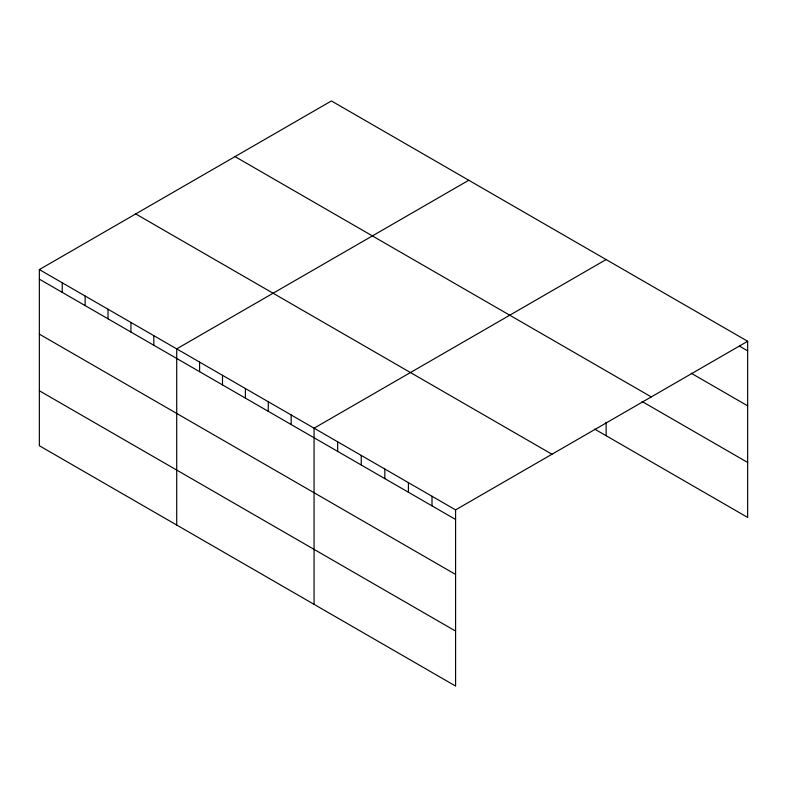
<?xml version="1.0" encoding="UTF-8"?>
<svg xmlns="http://www.w3.org/2000/svg" width="787" height="787" viewBox="0 0 787 787"><rect width="100%" height="100%" fill="white"/><g stroke="black" fill="none" stroke-linecap="round" stroke-linejoin="round"><path stroke-width="1.18" d="M455.584 574.441L455.584 509.887L39.35 269.577L39.35 445.727L455.584 686.048L455.584 574.441L39.35 334.131M39.35 269.577L331.416 100.952L747.65 341.273L747.65 517.423L594.687 429.112M468.767 180.262L176.711 348.877L176.711 525.037M606.128 259.562L314.072 428.187L314.072 604.337M455.584 509.887L747.65 341.273M739.446 346.113L747.65 350.854M691.242 373.254L747.65 405.826M235.028 156.603L651.272 396.914M642.025 401.468L747.65 462.461M135.728 213.926L551.972 454.247M39.35 279.159L455.584 519.469M39.35 390.765L455.584 631.076M606.128 422.285L606.128 435.723M432.004 496.272L432.004 505.854M408.414 482.657L408.414 492.239M384.833 469.032L384.833 478.624M361.243 455.417L361.243 464.999M337.653 441.802L337.653 451.384M291.17 414.965L291.17 424.547M268.278 401.744L268.278 411.335M245.387 388.532L245.387 398.114M222.495 375.31L222.495 384.902M199.603 362.099L199.603 371.68M153.819 335.665L153.819 345.247M130.927 322.444L130.927 332.025M108.026 309.232L108.026 318.814M85.134 296.01L85.134 305.592M62.242 282.789L62.242 292.38"/></g></svg>
